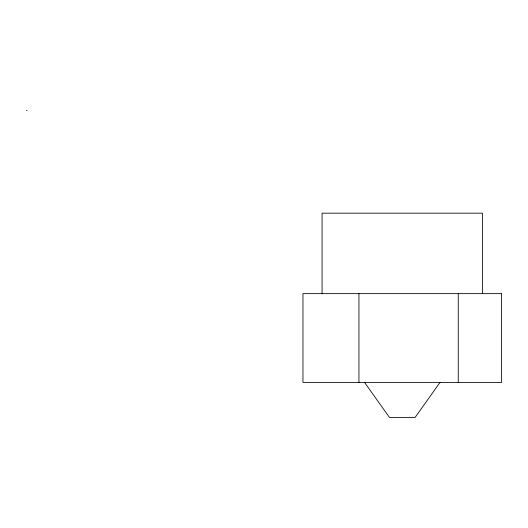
<?xml version="1.0" encoding="UTF-8"?>
<svg xmlns="http://www.w3.org/2000/svg" width="528" height="528" viewBox="0 0 528 528"><rect width="100%" height="100%" fill="white"/><g stroke="black" fill="none" stroke-linecap="round" stroke-linejoin="round"><path stroke-width="0.79" d="M439.963 382.463L415.094 417.45L389.466 417.45L364.597 382.463M26.4 110.55L27.086 110.55M482.486 293.641L482.486 213.173L322.073 213.173L322.073 293.641M458.258 293.641L458.258 382.463M358.941 293.641L358.941 382.463M501.6 293.641L302.96 293.641L302.96 382.463L501.6 382.463L501.6 293.641"/></g></svg>
